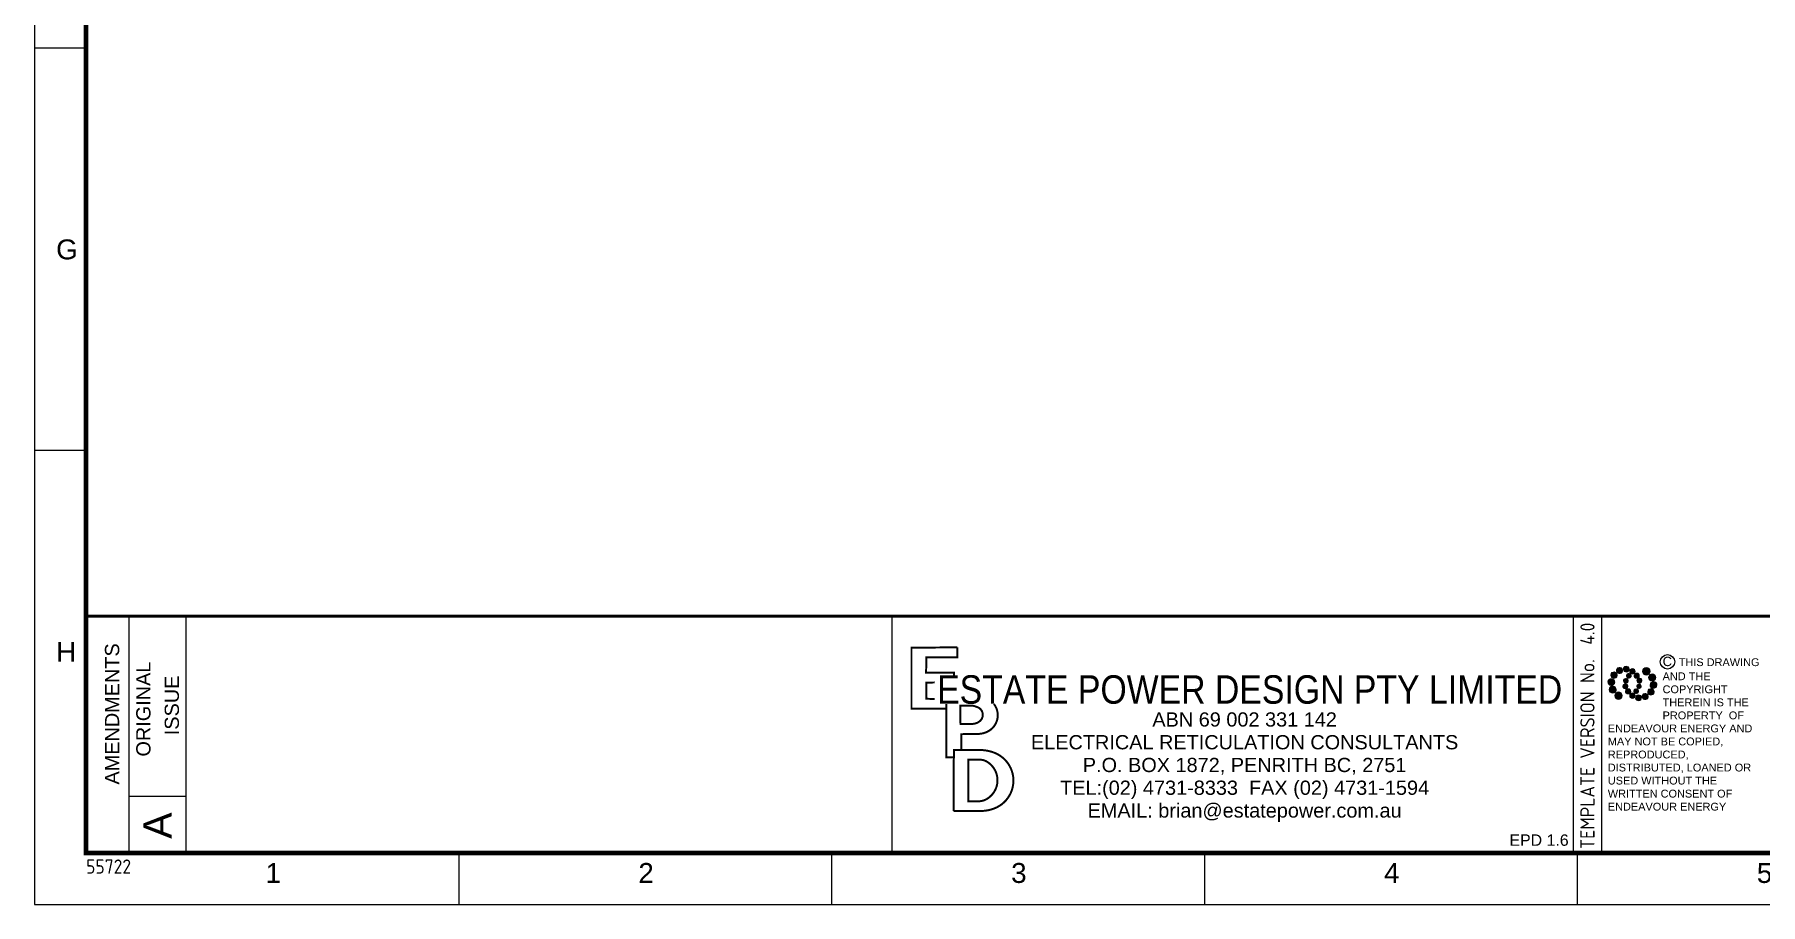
# Paper-space layout 'Retic (2)' of a CAD drawing. Header units: metres. Extents: x -30 to 775, y -5 to 571.
# Drawn here: x -29.7 to 273.6, y -5.5 to 147.5 of the extents above; entities that cross this region are included whole.
import ezdxf
from ezdxf.enums import TextEntityAlignment as Align

# ---------------------------------------------------------------- set-up
doc = ezdxf.new("R2010")
doc.units = ezdxf.units.M
doc.header["$LTSCALE"] = 0.7
doc.layers.get('0').update_dxf_attribs({"color": 6})
for name, color, linetype in [('_User Miscellaneous1', 3, 'Continuous'), ('Notes', 7, 'Continuous'), ('SupportsUG_SP_EXT', 7, 'Continuous')]:
    doc.layers.add(name, color=color, linetype=linetype)
doc.layers.get('SupportsUG_SP_EXT').off()
doc.styles.add('ARIAL', font='arial.ttf', dxfattribs={"height": 2})
doc.styles.add('iecISOCP', font='isocp.shx')
doc.styles.get("Standard").update_dxf_attribs({"font": 'arial.ttf'})

# ---------------------------------------------------------------- blocks, each defined once
blk = doc.blocks.new('EE_LOGO_SMALL')
at = {"layer": 'Notes'}
h = blk.add_hatch(color=256, dxfattribs=at)
edge = h.paths.add_edge_path()
edge.add_spline(control_points=[(-1.35, 5.88), (-1.41, 6.52), (-1.98, 6.98), (-2.62, 6.92), (-3.26, 6.85), (-3.72, 6.28), (-3.66, 5.65), (-3.6, 5.01), (-3.03, 4.54), (-2.39, 4.61), (-1.75, 4.67), (-1.28, 5.24), (-1.35, 5.88)], knot_values=[0, 0, 0, 0, 1, 1, 1, 2, 2, 2, 3, 3, 3, 4, 4, 4, 4], degree=3, periodic=0)
h = blk.add_hatch(color=256, dxfattribs=at)
edge = h.paths.add_edge_path()
edge.add_spline(control_points=[(-8.41, 1.95), (-9.16, 1.99), (-9.8, 1.42), (-9.84, 0.67), (-9.89, -0.07), (-9.31, -0.71), (-8.56, -0.75), (-7.82, -0.8), (-7.18, -0.23), (-7.14, 0.52), (-7.09, 1.27), (-7.66, 1.91), (-8.41, 1.95)], knot_values=[0, 0, 0, 0, 1, 1, 1, 2, 2, 2, 3, 3, 3, 4, 4, 4, 4], degree=3, periodic=0)
h = blk.add_hatch(color=256, dxfattribs=at)
edge = h.paths.add_edge_path()
edge.add_spline(control_points=[(-6.81, 4.47), (-7.42, 4.82), (-8.21, 4.62), (-8.57, 4), (-8.92, 3.39), (-8.72, 2.6), (-8.1, 2.25), (-7.49, 1.89), (-6.7, 2.09), (-6.34, 2.71), (-5.98, 3.32), (-6.19, 4.11), (-6.81, 4.47)], knot_values=[0, 0, 0, 0, 1, 1, 1, 2, 2, 2, 3, 3, 3, 4, 4, 4, 4], degree=3, periodic=0)
h = blk.add_hatch(color=256, dxfattribs=at)
edge = h.paths.add_edge_path()
edge.add_spline(control_points=[(-4.19, 5.89), (-4.56, 6.46), (-5.32, 6.62), (-5.88, 6.26), (-6.45, 5.89), (-6.61, 5.13), (-6.25, 4.56), (-5.88, 4), (-5.13, 3.83), (-4.56, 4.2), (-3.99, 4.56), (-3.82, 5.32), (-4.19, 5.89)], knot_values=[0, 0, 0, 0, 1, 1, 1, 2, 2, 2, 3, 3, 3, 4, 4, 4, 4], degree=3, periodic=0)
h = blk.add_hatch(color=256, dxfattribs=at)
edge = h.paths.add_edge_path()
edge.add_spline(control_points=[(-2.5, 2.07), (-3.02, 2.18), (-3.52, 1.86), (-3.63, 1.35), (-3.74, 0.84), (-3.41, 0.33), (-2.91, 0.22), (-2.39, 0.11), (-1.89, 0.43), (-1.78, 0.95), (-1.67, 1.46), (-1.99, 1.96), (-2.5, 2.07)], knot_values=[0, 0, 0, 0, 1, 1, 1, 2, 2, 2, 3, 3, 3, 4, 4, 4, 4], degree=3, periodic=0)
h = blk.add_hatch(color=256, dxfattribs=at)
edge = h.paths.add_edge_path()
edge.add_spline(control_points=[(1.01, 4.87), (1.01, 4.27), (0.53, 3.79), (-0.07, 3.79), (-0.67, 3.79), (-1.16, 4.27), (-1.16, 4.87), (-1.16, 5.47), (-0.67, 5.96), (-0.07, 5.96), (0.53, 5.96), (1.01, 5.47), (1.01, 4.87)], knot_values=[0, 0, 0, 0, 1, 1, 1, 2, 2, 2, 3, 3, 3, 4, 4, 4, 4], degree=3, periodic=0)
edge = h.paths.add_edge_path()
edge.add_spline(control_points=[(-1.36, 3.98), (-1.87, 4.09), (-2.38, 3.77), (-2.49, 3.26), (-2.6, 2.75), (-2.27, 2.24), (-1.76, 2.13), (-1.25, 2.02), (-0.75, 2.35), (-0.64, 2.86), (-0.53, 3.37), (-0.85, 3.87), (-1.36, 3.98)], knot_values=[0, 0, 0, 0, 1, 1, 1, 2, 2, 2, 3, 3, 3, 4, 4, 4, 4], degree=3, periodic=0)
h = blk.add_hatch(color=256, dxfattribs=at)
edge = h.paths.add_edge_path()
edge.add_spline(control_points=[(2.33, 2.37), (2.77, 2.76), (2.8, 3.42), (2.42, 3.85), (2.03, 4.29), (1.37, 4.32), (0.94, 3.94), (0.51, 3.55), (0.47, 2.89), (0.85, 2.46), (1.24, 2.03), (1.9, 1.99), (2.33, 2.37)], knot_values=[0, 0, 0, 0, 1, 1, 1, 2, 2, 2, 3, 3, 3, 4, 4, 4, 4], degree=3, periodic=0)
edge = h.paths.add_edge_path()
edge.add_spline(control_points=[(1.01, 4.87), (1.01, 4.27), (0.53, 3.79), (-0.07, 3.79), (-0.67, 3.79), (-1.16, 4.27), (-1.16, 4.87), (-1.16, 5.47), (-0.67, 5.96), (-0.07, 5.96), (0.53, 5.96), (1.01, 5.47), (1.01, 4.87)], knot_values=[0, 0, 0, 0, 1, 1, 1, 2, 2, 2, 3, 3, 3, 4, 4, 4, 4], degree=3, periodic=0)
h = blk.add_hatch(color=256, dxfattribs=at)
edge = h.paths.add_edge_path()
edge.add_spline(control_points=[(1.01, 4.87), (1.01, 4.27), (0.53, 3.79), (-0.07, 3.79), (-0.67, 3.79), (-1.16, 4.27), (-1.16, 4.87), (-1.16, 5.47), (-0.67, 5.96), (-0.07, 5.96), (0.53, 5.96), (1.01, 5.47), (1.01, 4.87)], knot_values=[0, 0, 0, 0, 1, 1, 1, 2, 2, 2, 3, 3, 3, 4, 4, 4, 4], degree=3, periodic=0)
edge = h.paths.add_edge_path(flags=16)
edge.add_spline(control_points=[(1.01, 4.87), (1.01, 4.27), (0.53, 3.79), (-0.07, 3.79), (-0.67, 3.79), (-1.16, 4.27), (-1.16, 4.87), (-1.16, 5.47), (-0.67, 5.96), (-0.07, 5.96), (0.53, 5.96), (1.01, 5.47), (1.01, 4.87)], knot_values=[0, 0, 0, 0, 1, 1, 1, 2, 2, 2, 3, 3, 3, 4, 4, 4, 4], degree=3, periodic=0)
h = blk.add_hatch(color=256, dxfattribs=at)
edge = h.paths.add_edge_path()
edge.add_spline(control_points=[(2.98, 0.19), (3.52, 0.33), (3.83, 0.88), (3.69, 1.41), (3.55, 1.94), (3.01, 2.26), (2.48, 2.12), (1.95, 1.98), (1.63, 1.43), (1.77, 0.9), (1.91, 0.37), (2.45, 0.05), (2.98, 0.19)], knot_values=[0, 0, 0, 0, 1, 1, 1, 2, 2, 2, 3, 3, 3, 4, 4, 4, 4], degree=3, periodic=0)
h = blk.add_hatch(color=256, dxfattribs=at)
edge = h.paths.add_edge_path()
edge.add_spline(control_points=[(6.99, 4.87), (6.99, 4.04), (6.32, 3.36), (5.48, 3.36), (4.65, 3.36), (3.97, 4.04), (3.97, 4.87), (3.97, 5.71), (4.65, 6.38), (5.48, 6.38), (6.32, 6.38), (6.99, 5.71), (6.99, 4.87)], knot_values=[0, 0, 0, 0, 1, 1, 1, 2, 2, 2, 3, 3, 3, 4, 4, 4, 4], degree=3, periodic=0)
h = blk.add_hatch(color=256, dxfattribs=at)
edge = h.paths.add_edge_path()
edge.add_spline(control_points=[(8.37, 1.14), (9.1, 1.46), (9.42, 2.3), (9.11, 3.02), (8.79, 3.74), (7.95, 4.07), (7.23, 3.75), (6.51, 3.43), (6.18, 2.59), (6.49, 1.87), (6.81, 1.15), (7.65, 0.82), (8.37, 1.14)], knot_values=[0, 0, 0, 0, 1, 1, 1, 2, 2, 2, 3, 3, 3, 4, 4, 4, 4], degree=3, periodic=0)
h = blk.add_hatch(color=256, dxfattribs=at)
edge = h.paths.add_edge_path()
edge.add_spline(control_points=[(8.27, -1.91), (9.01, -1.95), (9.65, -1.38), (9.69, -0.63), (9.74, 0.12), (9.17, 0.75), (8.42, 0.8), (7.67, 0.84), (7.03, 0.27), (6.99, -0.48), (6.95, -1.22), (7.52, -1.87), (8.27, -1.91)], knot_values=[0, 0, 0, 0, 1, 1, 1, 2, 2, 2, 3, 3, 3, 4, 4, 4, 4], degree=3, periodic=0)
h = blk.add_hatch(color=256, dxfattribs=at)
edge = h.paths.add_edge_path()
edge.add_spline(control_points=[(-8.52, -1.1), (-9.24, -1.42), (-9.57, -2.26), (-9.25, -2.98), (-8.94, -3.7), (-8.09, -4.03), (-7.37, -3.71), (-6.65, -3.39), (-6.33, -2.55), (-6.64, -1.83), (-6.96, -1.11), (-7.8, -0.78), (-8.52, -1.1)], knot_values=[0, 0, 0, 0, 1, 1, 1, 2, 2, 2, 3, 3, 3, 4, 4, 4, 4], degree=3, periodic=0)
h = blk.add_hatch(color=256, dxfattribs=at)
edge = h.paths.add_edge_path()
edge.add_spline(control_points=[(-7.14, -4.83), (-7.14, -4), (-6.46, -3.32), (-5.63, -3.32), (-4.8, -3.32), (-4.12, -4), (-4.12, -4.83), (-4.12, -5.67), (-4.8, -6.34), (-5.63, -6.34), (-6.46, -6.34), (-7.14, -5.67), (-7.14, -4.83)], knot_values=[0, 0, 0, 0, 1, 1, 1, 2, 2, 2, 3, 3, 3, 4, 4, 4, 4], degree=3, periodic=0)
h = blk.add_hatch(color=256, dxfattribs=at)
edge = h.paths.add_edge_path()
edge.add_spline(control_points=[(-3.13, -0.15), (-3.66, -0.29), (-3.98, -0.84), (-3.84, -1.37), (-3.7, -1.9), (-3.15, -2.22), (-2.62, -2.08), (-2.09, -1.94), (-1.78, -1.39), (-1.91, -0.86), (-2.06, -0.33), (-2.6, -0.01), (-3.13, -0.15)], knot_values=[0, 0, 0, 0, 1, 1, 1, 2, 2, 2, 3, 3, 3, 4, 4, 4, 4], degree=3, periodic=0)
h = blk.add_hatch(color=256, dxfattribs=at)
edge = h.paths.add_edge_path()
edge.add_spline(control_points=[(-2.48, -2.33), (-2.91, -2.72), (-2.95, -3.38), (-2.56, -3.81), (-2.18, -4.24), (-1.52, -4.28), (-1.08, -3.9), (-0.65, -3.51), (-0.62, -2.85), (-1, -2.42), (-1.39, -1.98), (-2.05, -1.95), (-2.48, -2.33)], knot_values=[0, 0, 0, 0, 1, 1, 1, 2, 2, 2, 3, 3, 3, 4, 4, 4, 4], degree=3, periodic=0)
h = blk.add_hatch(color=256, dxfattribs=at)
edge = h.paths.add_edge_path()
edge.add_spline(control_points=[(-1.16, -4.83), (-1.16, -4.23), (-0.67, -3.74), (-0.07, -3.74), (0.53, -3.74), (1.01, -4.23), (1.01, -4.83), (1.01, -5.43), (0.53, -5.92), (-0.07, -5.92), (-0.67, -5.92), (-1.16, -5.43), (-1.16, -4.83)], knot_values=[0, 0, 0, 0, 1, 1, 1, 2, 2, 2, 3, 3, 3, 4, 4, 4, 4], degree=3, periodic=0)
h = blk.add_hatch(color=256, dxfattribs=at)
edge = h.paths.add_edge_path()
edge.add_spline(control_points=[(1.22, -3.94), (1.73, -4.05), (2.23, -3.73), (2.34, -3.22), (2.45, -2.71), (2.13, -2.2), (1.62, -2.09), (1.11, -1.98), (0.6, -2.3), (0.49, -2.81), (0.38, -3.32), (0.71, -3.83), (1.22, -3.94)], knot_values=[0, 0, 0, 0, 1, 1, 1, 2, 2, 2, 3, 3, 3, 4, 4, 4, 4], degree=3, periodic=0)
h = blk.add_hatch(color=256, dxfattribs=at)
edge = h.paths.add_edge_path()
edge.add_spline(control_points=[(1.2, -5.84), (1.27, -6.47), (1.84, -6.94), (2.47, -6.87), (3.11, -6.81), (3.58, -6.24), (3.51, -5.6), (3.45, -4.96), (2.88, -4.5), (2.24, -4.56), (1.6, -4.63), (1.13, -5.2), (1.2, -5.84)], knot_values=[0, 0, 0, 0, 1, 1, 1, 2, 2, 2, 3, 3, 3, 4, 4, 4, 4], degree=3, periodic=0)
h = blk.add_hatch(color=256, dxfattribs=at)
edge = h.paths.add_edge_path()
edge.add_spline(control_points=[(2.36, -2.03), (2.87, -2.14), (3.37, -1.81), (3.48, -1.3), (3.59, -0.79), (3.27, -0.29), (2.76, -0.18), (2.25, -0.07), (1.74, -0.39), (1.63, -0.9), (1.52, -1.41), (1.85, -1.92), (2.36, -2.03)], knot_values=[0, 0, 0, 0, 1, 1, 1, 2, 2, 2, 3, 3, 3, 4, 4, 4, 4], degree=3, periodic=0)
h = blk.add_hatch(color=256, dxfattribs=at)
edge = h.paths.add_edge_path()
edge.add_spline(control_points=[(4.05, -5.84), (4.41, -6.41), (5.17, -6.58), (5.73, -6.21), (6.3, -5.85), (6.46, -5.09), (6.1, -4.52), (5.73, -3.95), (4.98, -3.79), (4.41, -4.16), (3.84, -4.52), (3.68, -5.28), (4.05, -5.84)], knot_values=[0, 0, 0, 0, 1, 1, 1, 2, 2, 2, 3, 3, 3, 4, 4, 4, 4], degree=3, periodic=0)
h = blk.add_hatch(color=256, dxfattribs=at)
edge = h.paths.add_edge_path()
edge.add_spline(control_points=[(6.66, -4.43), (7.27, -4.78), (8.06, -4.58), (8.42, -3.96), (8.78, -3.35), (8.57, -2.56), (7.96, -2.2), (7.34, -1.84), (6.55, -2.05), (6.2, -2.66), (5.84, -3.28), (6.04, -4.07), (6.66, -4.43)], knot_values=[0, 0, 0, 0, 1, 1, 1, 2, 2, 2, 3, 3, 3, 4, 4, 4, 4], degree=3, periodic=0)
at = {"layer": 'Notes', "lineweight": 0}
for points in [[(1.85, 2.13), (1.85, 2.13)], [(-1.99, -2.08), (-1.99, -2.08)]]:
    blk.add_lwpolyline(points, dxfattribs=at)
for points in [[(-1.35, 5.88), (-1.41, 6.52), (-1.98, 6.98), (-2.62, 6.92), (-3.26, 6.85), (-3.72, 6.28), (-3.66, 5.65), (-3.6, 5.01), (-3.03, 4.54), (-2.39, 4.61), (-1.75, 4.67), (-1.28, 5.24), (-1.35, 5.88)], [(-8.41, 1.95), (-9.16, 1.99), (-9.8, 1.42), (-9.84, 0.67), (-9.89, -0.07), (-9.31, -0.71), (-8.56, -0.75), (-7.82, -0.8), (-7.18, -0.23), (-7.14, 0.52), (-7.09, 1.27), (-7.66, 1.91), (-8.41, 1.95)], [(-6.81, 4.47), (-7.42, 4.82), (-8.21, 4.62), (-8.57, 4), (-8.92, 3.39), (-8.72, 2.6), (-8.1, 2.25), (-7.49, 1.89), (-6.7, 2.09), (-6.34, 2.71), (-5.98, 3.32), (-6.19, 4.11), (-6.81, 4.47)], [(-4.19, 5.89), (-4.56, 6.46), (-5.32, 6.62), (-5.88, 6.26), (-6.45, 5.89), (-6.61, 5.13), (-6.25, 4.56), (-5.88, 4), (-5.13, 3.83), (-4.56, 4.2), (-3.99, 4.56), (-3.82, 5.32), (-4.19, 5.89)], [(-2.5, 2.07), (-3.02, 2.18), (-3.52, 1.86), (-3.63, 1.35), (-3.74, 0.84), (-3.41, 0.33), (-2.91, 0.22), (-2.39, 0.11), (-1.89, 0.43), (-1.78, 0.95), (-1.67, 1.46), (-1.99, 1.96), (-2.5, 2.07)], [(-1.36, 3.98), (-1.87, 4.09), (-2.38, 3.77), (-2.49, 3.26), (-2.6, 2.75), (-2.27, 2.24), (-1.76, 2.13), (-1.25, 2.02), (-0.75, 2.35), (-0.64, 2.86), (-0.53, 3.37), (-0.85, 3.87), (-1.36, 3.98)], [(1.01, 4.87), (1.01, 4.27), (0.53, 3.79), (-0.07, 3.79), (-0.67, 3.79), (-1.16, 4.27), (-1.16, 4.87), (-1.16, 5.47), (-0.67, 5.96), (-0.07, 5.96), (0.53, 5.96), (1.01, 5.47), (1.01, 4.87)], [(1.01, 4.87), (1.01, 4.27), (0.53, 3.79), (-0.07, 3.79), (-0.67, 3.79), (-1.16, 4.27), (-1.16, 4.87), (-1.16, 5.47), (-0.67, 5.96), (-0.07, 5.96), (0.53, 5.96), (1.01, 5.47), (1.01, 4.87)], [(2.33, 2.37), (2.77, 2.76), (2.8, 3.42), (2.42, 3.85), (2.03, 4.29), (1.37, 4.32), (0.94, 3.94), (0.51, 3.55), (0.47, 2.89), (0.85, 2.46), (1.24, 2.03), (1.9, 1.99), (2.33, 2.37)], [(2.98, 0.19), (3.52, 0.33), (3.83, 0.88), (3.69, 1.41), (3.55, 1.94), (3.01, 2.26), (2.48, 2.12), (1.95, 1.98), (1.63, 1.43), (1.77, 0.9), (1.91, 0.37), (2.45, 0.05), (2.98, 0.19)], [(6.99, 4.87), (6.99, 4.04), (6.32, 3.36), (5.48, 3.36), (4.65, 3.36), (3.97, 4.04), (3.97, 4.87), (3.97, 5.71), (4.65, 6.38), (5.48, 6.38), (6.32, 6.38), (6.99, 5.71), (6.99, 4.87)], [(8.37, 1.14), (9.1, 1.46), (9.42, 2.3), (9.11, 3.02), (8.79, 3.74), (7.95, 4.07), (7.23, 3.75), (6.51, 3.43), (6.18, 2.59), (6.49, 1.87), (6.81, 1.15), (7.65, 0.82), (8.37, 1.14)], [(8.27, -1.91), (9.01, -1.95), (9.65, -1.38), (9.69, -0.63), (9.74, 0.12), (9.17, 0.75), (8.42, 0.8), (7.67, 0.84), (7.03, 0.27), (6.99, -0.48), (6.95, -1.22), (7.52, -1.87), (8.27, -1.91)], [(-8.52, -1.1), (-9.24, -1.42), (-9.57, -2.26), (-9.25, -2.98), (-8.94, -3.7), (-8.09, -4.03), (-7.37, -3.71), (-6.65, -3.39), (-6.33, -2.55), (-6.64, -1.83), (-6.96, -1.11), (-7.8, -0.78), (-8.52, -1.1)], [(-7.14, -4.83), (-7.14, -4), (-6.46, -3.32), (-5.63, -3.32), (-4.8, -3.32), (-4.12, -4), (-4.12, -4.83), (-4.12, -5.67), (-4.8, -6.34), (-5.63, -6.34), (-6.46, -6.34), (-7.14, -5.67), (-7.14, -4.83)], [(-3.13, -0.15), (-3.66, -0.29), (-3.98, -0.84), (-3.84, -1.37), (-3.7, -1.9), (-3.15, -2.22), (-2.62, -2.08), (-2.09, -1.94), (-1.78, -1.39), (-1.91, -0.86), (-2.06, -0.33), (-2.6, -0.01), (-3.13, -0.15)], [(-2.48, -2.33), (-2.91, -2.72), (-2.95, -3.38), (-2.56, -3.81), (-2.18, -4.24), (-1.52, -4.28), (-1.08, -3.9), (-0.65, -3.51), (-0.62, -2.85), (-1, -2.42), (-1.39, -1.98), (-2.05, -1.95), (-2.48, -2.33)], [(-1.16, -4.83), (-1.16, -4.23), (-0.67, -3.74), (-0.07, -3.74), (0.53, -3.74), (1.01, -4.23), (1.01, -4.83), (1.01, -5.43), (0.53, -5.92), (-0.07, -5.92), (-0.67, -5.92), (-1.16, -5.43), (-1.16, -4.83)], [(1.22, -3.94), (1.73, -4.05), (2.23, -3.73), (2.34, -3.22), (2.45, -2.71), (2.13, -2.2), (1.62, -2.09), (1.11, -1.98), (0.6, -2.3), (0.49, -2.81), (0.38, -3.32), (0.71, -3.83), (1.22, -3.94)], [(1.2, -5.84), (1.27, -6.47), (1.84, -6.94), (2.47, -6.87), (3.11, -6.81), (3.58, -6.24), (3.51, -5.6), (3.45, -4.96), (2.88, -4.5), (2.24, -4.56), (1.6, -4.63), (1.13, -5.2), (1.2, -5.84)], [(2.36, -2.03), (2.87, -2.14), (3.37, -1.81), (3.48, -1.3), (3.59, -0.79), (3.27, -0.29), (2.76, -0.18), (2.25, -0.07), (1.74, -0.39), (1.63, -0.9), (1.52, -1.41), (1.85, -1.92), (2.36, -2.03)], [(4.05, -5.84), (4.41, -6.41), (5.17, -6.58), (5.73, -6.21), (6.3, -5.85), (6.46, -5.09), (6.1, -4.52), (5.73, -3.95), (4.98, -3.79), (4.41, -4.16), (3.84, -4.52), (3.68, -5.28), (4.05, -5.84)], [(6.66, -4.43), (7.27, -4.78), (8.06, -4.58), (8.42, -3.96), (8.78, -3.35), (8.57, -2.56), (7.96, -2.2), (7.34, -1.84), (6.55, -2.05), (6.2, -2.66), (5.84, -3.28), (6.04, -4.07), (6.66, -4.43)]]:
    blk.add_open_spline(points, degree=3, knots=[0, 0, 0, 0, 1, 1, 1, 2, 2, 2, 3, 3, 3, 4, 4, 4, 4], dxfattribs=at)
blk = doc.blocks.new('EE_COPYRIGHT_A1')
at = {"layer": 'Notes'}
blk.add_circle((9.53, -0.82), 1.15, dxfattribs=at)
at = {"xscale": 0.4, "yscale": 0.4, "zscale": 0.4}
blk.add_blockref('EE_LOGO_SMALL', (3.96, -4.29), dxfattribs=at)
at = {"layer": 'Notes', "insert": (0, 0), "char_height": 1.25, "width": 24.1208, "attachment_point": 1, "style": 'ARIAL'}
blk.add_mtext('\\pt8.75;               ^I{\\H1.2x;C } THIS DRAWING\\P\\pi-8.75,l8.75,t8.75,20;       ^IAND THE ^I\\P\\pi0,t8.75;COPYRIGHT\\P\\pi-8.75,t1.25,8.75;^I^ITHEREIN IS THE PROPERTY  OF \\P\\pi0,l0,t1.25;ENDEAVOUR ENERGY AND MAY NOT BE COPIED, REPRODUCED, DISTRIBUTED, LOANED OR USED WITHOUT THE WRITTEN CONSENT OF ENDEAVOUR ENERGY', dxfattribs=at)
blk = doc.blocks.new('A1_FRAME_TITLE')
at = {"layer": 'Notes', "linetype": 'Continuous'}
for p, q in [((-11.55, 147.47), (-20.59, 147.47)), ((-11.55, 76.72), (-20.59, 76.72)), ((53.96, 6.01), (53.96, -3.07)), ((119.47, 6.01), (119.47, -3.07)), ((184.98, 6.01), (184.98, -3.07)), ((250.49, 6.01), (250.49, -3.07))]:
    blk.add_line(p, q, dxfattribs=at)
at = {"layer": 'Notes', "color": 7, "linetype": 'Continuous'}
for p, q in [((-3.97, 5.97), (-3.97, 47.62)), ((6.03, 5.97), (6.03, 47.62)), ((254.74, 47.62), (254.74, 5.97)), ((-3.97, 15.97), (6.03, 15.97))]:
    blk.add_line(p, q, dxfattribs=at)
blk.add_lwpolyline([(-20.59, -3.07), (783.6, -3.07), (783.6, 573.26), (-20.59, 573.26)], close=True, dxfattribs=at)
at = {"layer": 'Notes', "color": 7, "linetype": 'Continuous', "const_width": 0.8}
blk.add_lwpolyline([(-11.55, 5.97), (774.56, 5.97), (774.56, 564.21), (-11.55, 564.21)], close=True, dxfattribs=at)
at = {"layer": 'Notes', "color": 7, "linetype": 'Continuous', "const_width": 0.5, "flags": 128}
blk.add_lwpolyline([(-11.55, 47.62), (774.56, 47.62)], dxfattribs=at)
at = {"layer": 'Notes', "color": 7}
blk.add_lwpolyline([(130.09, 47.62), (249.74, 47.62), (249.74, 5.97), (130.09, 5.97)], close=True, dxfattribs=at)
at = {"layer": 'Notes', "color": 7, "linetype": 'Continuous', "const_width": 0.35}
for points in [[(141.56, 42.12), (133.5, 42.1), (133.5, 31.35), (139.6, 31.35), (139.63, 32.07)], [(140.96, 37.22), (140.96, 37.71), (136.07, 37.71), (136.1, 40.38), (141.56, 40.38), (141.56, 42.12)], [(137.56, 33.08), (136.1, 33.09), (136.1, 35.95), (137.58, 35.96)], [(140.88, 13.34), (140.94, 22.8)], [(140.88, 13.34), (140.94, 22.8)]]:
    blk.add_lwpolyline(points, dxfattribs=at)
for points in [[(147.97, 32.19, -0.450066), (147.11, 27.46, -0.148283), (145.01, 26.92), (142.23, 26.87), (142.23, 24.09), (140.94, 24.09), (140.94, 22.8), (139.64, 22.8), (139.64, 32.19)], [(140.88, 13.34), (145.7, 13.37, 0.094119), (148.11, 13.84, 0.680737), (148.06, 23.61, 0.07457), (145.96, 24.08), (142.34, 24.11)]]:
    blk.add_lwpolyline(points, format="xyb", dxfattribs=at)
for points in [[(142.09, 31.9), (142.11, 28.65), (144.16, 28.68, 0.169964), (145.5, 29.16, 0.568878), (145.14, 31.6, 0.028232), (144.36, 31.87)], [(143.47, 15.07), (145.23, 15.07, 0.135336), (146.75, 15.49, 0.570377), (146.72, 22.06, 0.141047), (145.49, 22.38), (143.47, 22.38)]]:
    blk.add_lwpolyline(points, format="xyb", close=True, dxfattribs=at)
at = {"layer": '_User Miscellaneous1', "xscale": 1.1, "yscale": 1.1, "zscale": 1.1}
blk.add_blockref('EE_COPYRIGHT_A1', (255.85, 40.49), dxfattribs=at)
at = {"layer": 'Notes', "color": 7, "style": 'ARIAL'}
for s, p in [('G', (-16.8, 110.35)), ('H', (-16.8, 39.6)), ('1', (19.99, 0.72)), ('2', (85.5, 0.72)), ('3', (151.01, 0.72)), ('4', (216.52, 0.72)), ('5', (282.03, 0.72))]:
    blk.add_text(s, height=3.5, dxfattribs=at).set_placement(p)
for s, height, p in [('AMENDMENTS', 2.5, (-5.72, 18.02)), ('ORIGINAL', 2.5, (-0.22, 22.94)), ('ISSUE', 2.5, (4.78, 26.69)), ('A', 5, (3.53, 8.47))]:
    blk.add_text(s, height=height, rotation=90, dxfattribs=at).set_placement(p)
at = {"layer": 'Notes', "color": 3, "style": 'iecISOCP'}
blk.add_text('TEMPLATE VERSION No.', height=2.5, rotation=90, dxfattribs=at).set_placement((252.27, 6.7), align=Align.MIDDLE_LEFT)
at = {"layer": 'Notes', "color": 7, "style": 'ARIAL'}
for s, p in [('ABN 69 002 331 142', (192.03, 28.21)), ('ELECTRICAL RETICULATION CONSULTANTS', (192.03, 24.21)), ('P.O. BOX 1872, PENRITH BC, 2751', (192.03, 20.21)), ('TEL:(02) 4731-8333  FAX (02) 4731-1594', (192.03, 16.21)), ('EMAIL: brian@estatepower.com.au', (192.03, 12.21))]:
    blk.add_text(s, height=2.5, rotation=360, dxfattribs=at).set_placement(p, align=Align.CENTER)
at = {"layer": 'Notes', "color": 7, "insert": (138, 37.23), "char_height": 5, "width": 182.4516, "attachment_point": 1, "rotation": 360, "style": 'ARIAL'}
blk.add_mtext('{\\W0.85;ESTATE POWER DESIGN PTY LIMITED}', dxfattribs=at)
at = {"layer": 'Notes', "color": 7, "insert": (248.97, 9.25), "char_height": 2, "width": 10.6241, "attachment_point": 3, "style": 'ARIAL'}
blk.add_mtext('EPD 1.6', dxfattribs=at)
at = {"layer": 'Notes', "color": 7}
blk.add_attdef('EPD_REF_NO', text='', height=5, dxfattribs=at).set_placement((739.57, 52.77), align=Align.CENTER)
at = {"layer": 'Notes', "color": 3, "style": 'iecISOCP', "flags": 8}
blk.add_attdef('VERSION_NO', text='', height=2.5, rotation=90, dxfattribs=at).set_placement((252.27, 44.54), align=Align.MIDDLE_CENTER)
at = {"layer": 'Notes', "color": 7, "style": 'ARIAL'}
for tag, p in [('CAP_NO', (463.39, 43.46)), ('IE_NUM', (463.26, 37.81)), ('REF_No_1', (285.45, 32.31)), ('REF_1', (307.01, 32.31)), ('GEN_WO', (391.91, 31.76)), ('HV_SWITCH', (463.67, 32.16)), ('REF_No_2', (285.45, 26.31)), ('REF_2', (307.01, 26.31)), ('OH_WO', (391.91, 25.81)), ('UBD_REF', (463.26, 25.83)), ('REF_No_3', (285.45, 20.31)), ('REF_3', (307.01, 20.31)), ('UG_WO', (391.91, 20.05)), ('GIS_MAP_No', (463.26, 20.04)), ('REF_No_4', (285.45, 14.31)), ('REF_4', (307.01, 14.31)), ('SUB_WO', (391.91, 13.81)), ('HV_OP_DIAG', (463.53, 14.2)), ('LGA', (463.15, 7.78))]:
    blk.add_attdef(tag, p, '', height=2, dxfattribs=at)
at = {"layer": 'Notes', "color": 7, "style": 'ARIAL', "width": 1.1}
for tag, p in [('T1', (634.58, 39.47)), ('T2', (634.58, 34.35)), ('T3', (634.58, 28.92)), ('T4', (634.58, 23.66)), ('T5', (634.58, 18.23)), ('T6', (634.58, 12.97))]:
    blk.add_attdef(tag, text='', height=3.5, dxfattribs=at).set_placement(p, align=Align.CENTER)
at = {"layer": 'Notes', "color": 7, "style": 'ARIAL'}
for tag, height, p in [('scale', 2, (517.96, 33.27)), ('DRAWN', 2, (517.96, 24.93)), ('REV', 5, (770.26, 17.1)), ('CHD', 2, (517.96, 8.93)), ('DESIGN', 2, (555.82, 9.15))]:
    blk.add_attdef(tag, text='', height=height, dxfattribs=at).set_placement(p, align=Align.CENTER)
blk.add_attdef('NUM', text='', height=7, dxfattribs=at).set_placement((742.57, 20.12), align=Align.MIDDLE_CENTER)
for tag, p in [('NS', (742.33, 8.12)), ('SHTS', (754.14, 8.12))]:
    blk.add_attdef(tag, text='', height=2, dxfattribs=at).set_placement(p, align=Align.MIDDLE)
at = {"layer": 'Notes', "style": 'iecISOCP'}
blk.add_attdef('ExportID', (-11.53, 2.35), '', height=2.5, dxfattribs=at)
at = {"layer": 'Notes', "style": 'iecISOCP', "flags": 1}
for tag, p in [('ProjectType', (-6.43, -26.84)), ('ProjectNumber', (2.95, -26.86)), ('DrawingNumber', (14.91, -26.85)), ('ProjectDescription', (26.96, -26.87)), ('ExportDate', (39.68, -26.83)), ('ExportUserName', (48.55, -26.84)), ('DesignerCompanyName', (60.88, -26.84)), ('ExportAreaOfInterest', (76.49, -26.86)), ('GIS_SUCCESS', (91.39, -26.82)), ('CAD_SUCCESS', (101.18, -26.83)), ('DEPOTCODE', (111.5, -26.92)), ('ExportCategories', (119.48, -26.84)), ('Comments', (133.78, -26.93)), ('EPD_-_VERSION_1.5', (141.2, -26.93))]:
    blk.add_attdef(tag, p, '', height=1, dxfattribs=at)

psp = doc.layouts.new('Retic (2)')

# ---------------------------------------------------------------- block references
at = {"layer": 'SupportsUG_SP_EXT'}
ref = psp.add_blockref('A1_FRAME_TITLE', (-9.08, -2.39), dxfattribs=at)
ref.add_attrib('ExportID', '55722', (-20.61, -0.04), dxfattribs={"layer": 'Notes', "height": 2.5, "style": 'iecISOCP'})
ref.add_attrib('VERSION_NO', '4.0', dxfattribs={"layer": 'Notes', "color": 3, "height": 2.5, "rotation": 90, "style": 'iecISOCP'}).set_placement((243.19, 42.15), align=Align.MIDDLE_CENTER)

doc.saveas('drawing.dxf')
